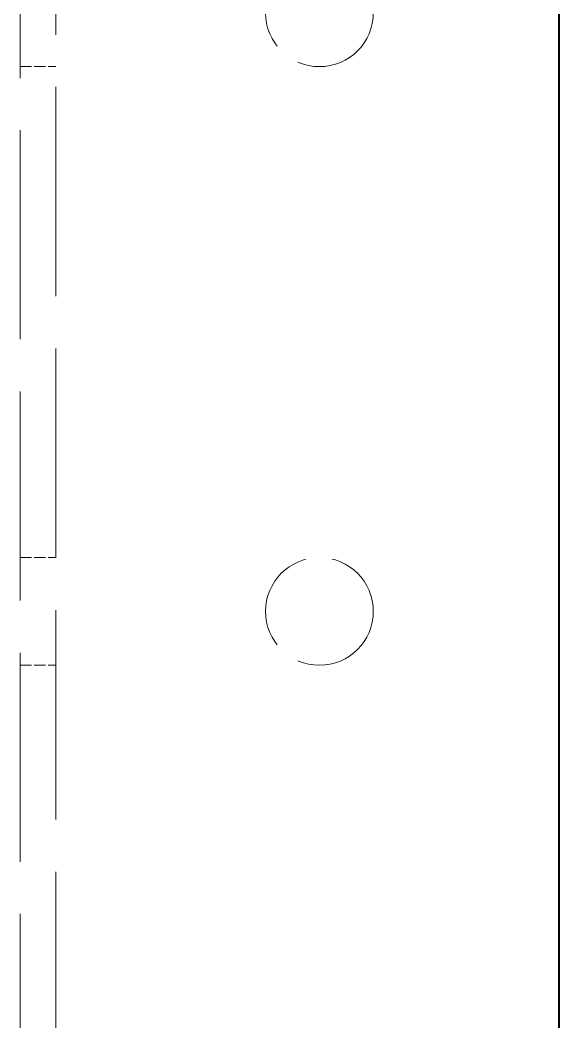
# Model space of a CAD drawing. Header units: millimetres. Extents: x 0 to 4752, y 0 to 3360.
# Drawn here: x 4004.1 to 4049.1, y 1141.5 to 1225.2 of the extents above; entities that cross this region are included whole.
import ezdxf

# ---------------------------------------------------------------- set-up
doc = ezdxf.new("R2010")
doc.units = ezdxf.units.MM
doc.header["$LTSCALE"] = 8
doc.linetypes.add('DASHED', pattern=[0.2067, 0.1654, -0.0413])
doc.layers.add('가려진 것(ISO)', color=2, linetype='DASHED', lineweight=18)
doc.layers.add('가시적인 것(ISO)', color=3, linetype='Continuous', lineweight=40)

msp = doc.modelspace()

# ---------------------------------------------------------------- linework, layer by layer
at = {"layer": '가려진 것(ISO)', "ltscale": 13.215807}
msp.add_line((4007.087, 502.832), (4007.087, 1398.832), dxfattribs=at)
at = {"layer": '가려진 것(ISO)', "ltscale": 13.194353}
msp.add_line((4004.087, 805.832), (4004.087, 1285.832), dxfattribs=at)
at = {"layer": '가려진 것(ISO)', "ltscale": 0.714161}
for p, q in [((4004.087, 1221.332), (4007.087, 1221.332)), ((4004.087, 1180.332), (4007.087, 1180.332)), ((4004.087, 1171.332), (4007.087, 1171.332))]:
    msp.add_line(p, q, dxfattribs=at)
at = {"layer": '가려진 것(ISO)', "ltscale": 6.731654}
for centre in [(4029.087, 1225.832), (4029.087, 1175.832)]:
    msp.add_circle(centre, 4.5, dxfattribs=at)
at = {"layer": '가시적인 것(ISO)'}
msp.add_line((4049.087, 1280.832), (4049.087, 810.832), dxfattribs=at)

doc.saveas('drawing.dxf')
